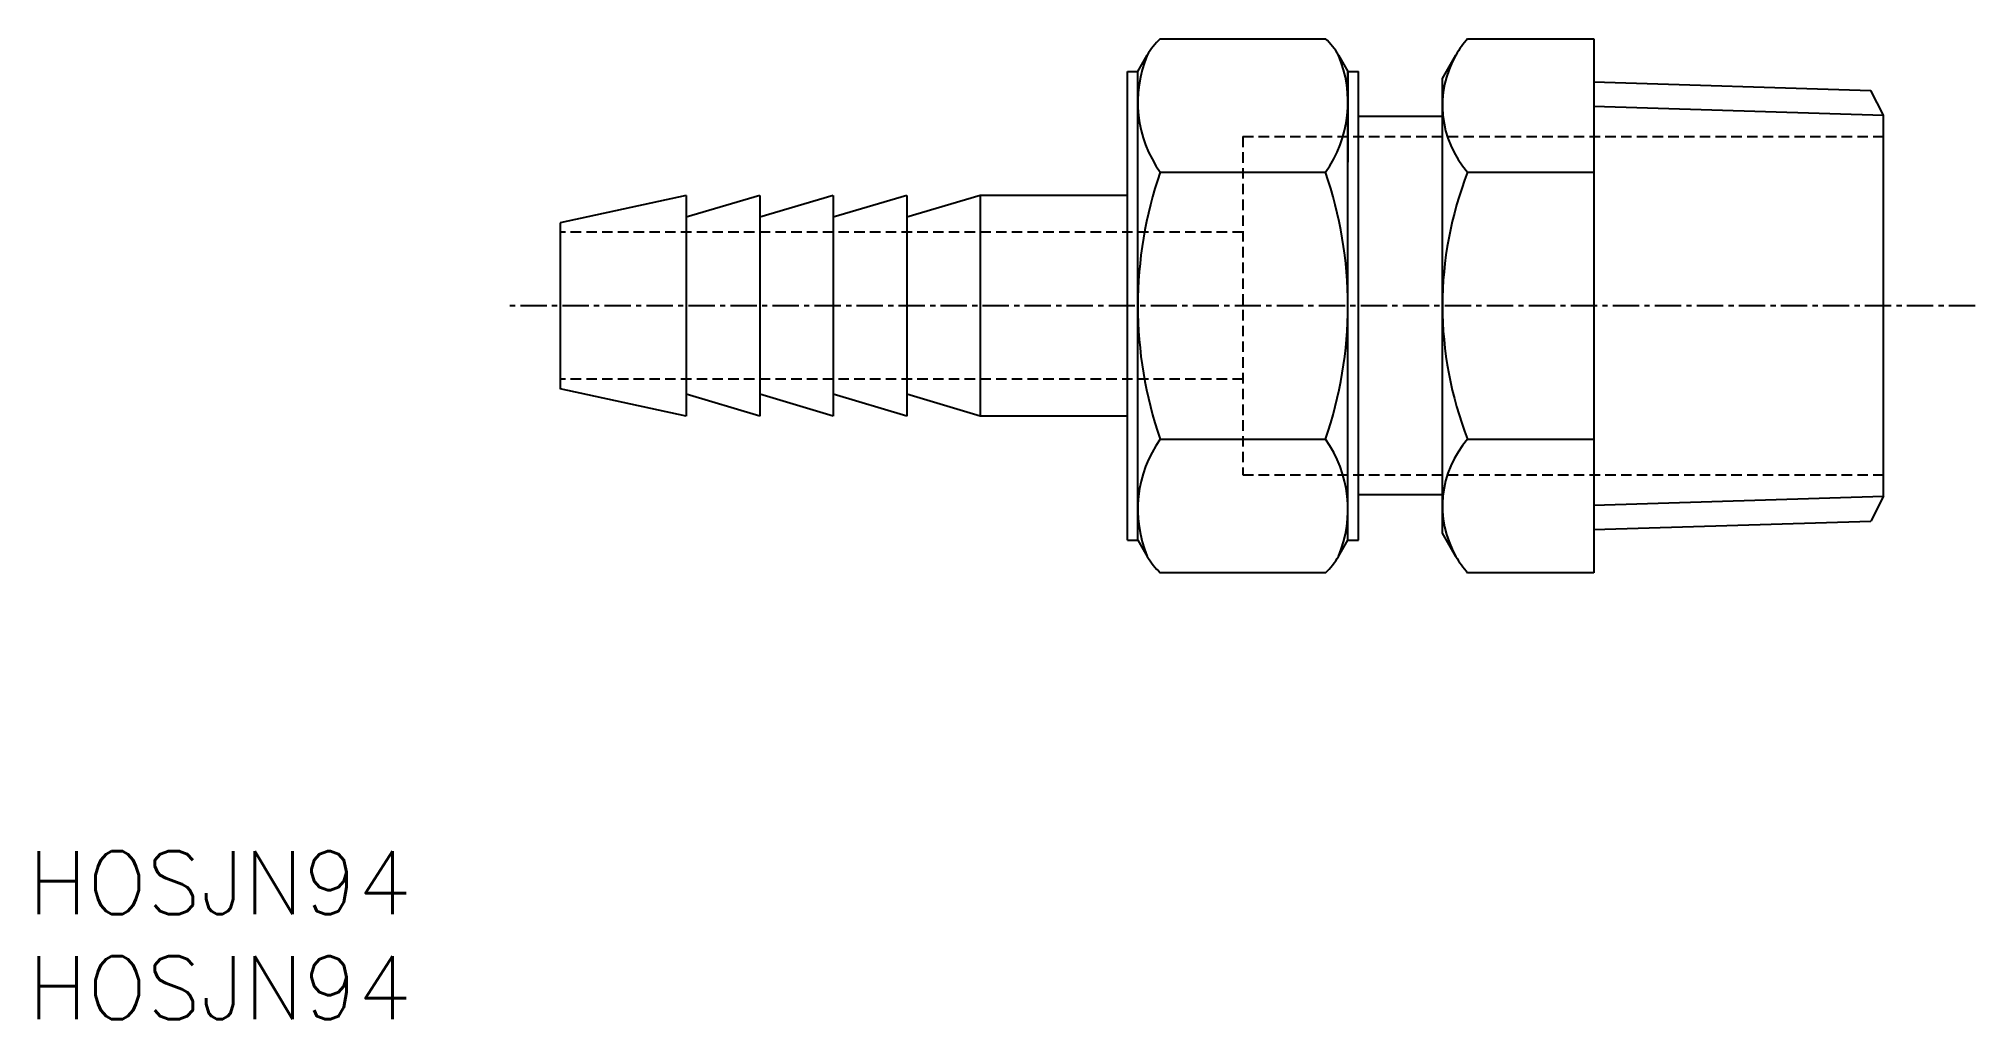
# Model space of a CAD drawing. Extents: x 0.5 to 92.7, y 0 to 46.6.
import ezdxf

# ---------------------------------------------------------------- set-up
doc = ezdxf.new("R2010")
doc.units = 0
doc.linetypes.add('CENTER', pattern=[2, 1.25, -0.25, 0.25, -0.25])
doc.linetypes.add('DASHED', pattern=[0.75, 0.5, -0.25])
doc.layers.get('0').update_dxf_attribs({"linetype": 'CONTINUOUS'})
doc.layers.add('CENTER', color=1, linetype='CENTER')
doc.styles.get("Standard").update_dxf_attribs({"font": 'txt.shx'})

# ---------------------------------------------------------------- blocks, each defined once
blk = doc.blocks.new('*U4')
at = {"color": 7, "linetype": 'CONTINUOUS'}
blk.add_text('HOSJN94', height=3, dxfattribs=at).set_placement((0, 0))
blk = doc.blocks.new('*U5')
at = {"color": 7, "linetype": 'CONTINUOUS'}
blk.add_text('HOSJN94', height=3, dxfattribs=at).set_placement((0, 5))

msp = doc.modelspace()

# ---------------------------------------------------------------- linework, layer by layer
for p, q in [((53.899, 46.647), (61.766, 46.647)), ((68.533, 46.647), (74.533, 46.647)), ((74.533, 46.647), (74.533, 21.244)), ((52.833, 45.093), (53.282, 45.871)), ((62.383, 45.871), (62.833, 45.093)), ((67.333, 44.759), (67.976, 45.873)), ((52.333, 22.799), (52.333, 45.093)), ((52.833, 22.799), (52.833, 45.093)), ((62.833, 45.093), (62.833, 40.768)), ((62.833, 22.799), (62.833, 45.093)), ((63.333, 22.799), (63.333, 45.093)), ((67.333, 23.133), (67.333, 44.759)), ((67.333, 42.946), (63.333, 42.946)), ((53.899, 40.297), (61.766, 40.297)), ((68.533, 40.297), (74.533, 40.297)), ((53.899, 27.595), (61.766, 27.595)), ((62.833, 22.799), (62.833, 27.123)), ((68.533, 27.595), (74.533, 27.595)), ((67.333, 24.946), (63.333, 24.946)), ((67.976, 22.019), (67.333, 23.133)), ((52.833, 22.799), (53.282, 22.02)), ((62.383, 22.02), (62.833, 22.799)), ((61.766, 21.244), (53.899, 21.244)), ((74.533, 21.244), (68.533, 21.244))]:
    msp.add_line(p, q)
at = {"color": 7, "linetype": 'CONTINUOUS'}
for p, q in [((52.333, 45.093), (52.833, 45.093)), ((62.833, 45.093), (63.333, 45.093)), ((74.533, 44.599), (87.718, 44.187)), ((88.333, 43.006), (87.718, 44.187)), ((88.333, 24.885), (88.333, 43.006)), ((31.333, 39.196), (25.333, 37.896)), ((31.333, 39.196), (31.333, 28.696)), ((34.833, 39.196), (31.333, 38.155)), ((34.833, 39.196), (34.833, 28.696)), ((38.333, 39.196), (34.833, 38.155)), ((38.333, 39.196), (38.333, 28.696)), ((41.833, 39.196), (38.333, 38.155)), ((45.333, 39.196), (41.833, 38.155)), ((41.833, 39.196), (41.833, 28.696)), ((45.333, 39.196), (45.333, 28.696)), ((52.333, 39.196), (45.333, 39.196)), ((25.333, 37.896), (25.333, 29.996)), ((31.333, 28.696), (25.333, 29.996)), ((34.833, 28.696), (31.333, 29.737)), ((38.333, 28.696), (34.833, 29.737)), ((41.833, 28.696), (38.333, 29.737)), ((45.333, 28.696), (41.833, 29.737)), ((52.333, 28.696), (45.333, 28.696)), ((88.333, 24.885), (87.718, 23.704)), ((74.533, 23.292), (87.718, 23.704)), ((52.333, 22.799), (52.833, 22.799)), ((62.833, 22.799), (63.333, 22.799))]:
    msp.add_line(p, q, dxfattribs=at)
at = {"color": 3, "linetype": 'CONTINUOUS'}
for p, q in [((74.533, 43.437), (88.333, 43.006)), ((74.533, 24.454), (88.333, 24.885))]:
    msp.add_line(p, q, dxfattribs=at)
at = {"color": 3, "linetype": 'DASHED'}
for p, q in [((57.833, 41.996), (88.333, 41.996)), ((57.833, 41.996), (57.833, 25.896)), ((57.833, 37.446), (25.333, 37.446)), ((57.833, 30.446), (25.333, 30.446)), ((57.833, 25.896), (88.333, 25.896))]:
    msp.add_line(p, q, dxfattribs=at)
for centre, radius, start, end in [((56.188, 44.194), 3.356, 133.00979, 150), ((59.477, 44.194), 3.356, 30, 46.99021), ((72.134, 43.472), 4.801, 138.59664, 150), ((58.588, 43.637), 5.757, 157.16286, 215.47014), ((57.078, 43.637), 5.757, 324.52986, 22.83714), ((72.134, 43.472), 4.801, 150, 221.40336), ((72.272, 33.946), 19.44, 160.93158, 199.06842), ((43.393, 33.946), 19.44, 340.93158, 19.06842), ((84.738, 33.946), 17.406, 158.60011, 201.39989), ((58.588, 24.254), 5.757, 144.52986, 202.83714), ((57.078, 24.254), 5.757, 337.16286, 35.47014), ((72.134, 24.419), 4.801, 138.59664, 210), ((56.188, 23.698), 3.356, 210, 226.99021), ((59.477, 23.698), 3.356, 313.00979, 330), ((72.134, 24.419), 4.801, 210, 221.40336)]:
    msp.add_arc(centre, radius, start, end)
at = {"layer": 'CENTER', "color": 1}
msp.add_line((92.695, 33.946), (22.833, 33.946), dxfattribs=at)

# ---------------------------------------------------------------- block references
at = {"color": 7, "linetype": 'CONTINUOUS'}
for name in ['*U5', '*U4']:
    msp.add_blockref(name, (0, 0), dxfattribs=at)

doc.saveas('drawing.dxf')
